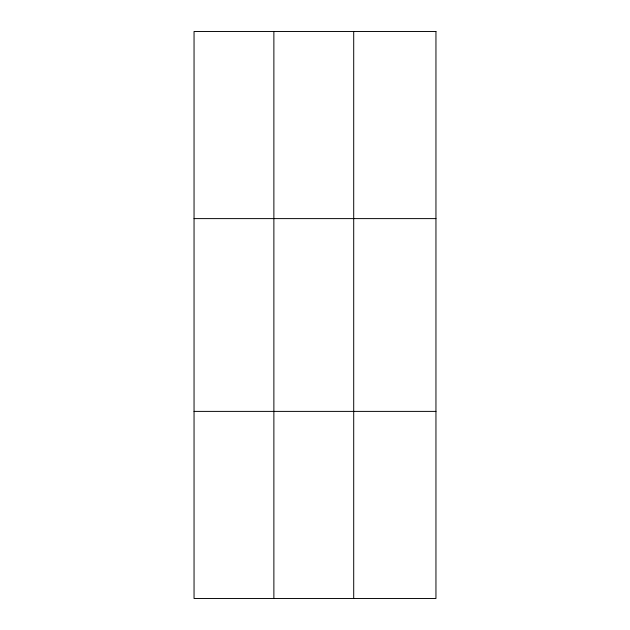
<?xml version="1.0" encoding="UTF-8"?>
<svg xmlns="http://www.w3.org/2000/svg" width="630" height="630" viewBox="0 0 630 630"><rect width="100%" height="100%" fill="white"/><g stroke="black" fill="none" stroke-linecap="round" stroke-linejoin="round"><path stroke-width="0.94" d="M273.877 598.5L273.877 31.5M353.706 598.5L353.706 31.5M194.048 218.61L435.952 218.61M194.048 411.39L435.952 411.39M435.952 31.5L435.952 598.5L194.048 598.5L194.048 31.5L435.952 31.5"/></g></svg>
